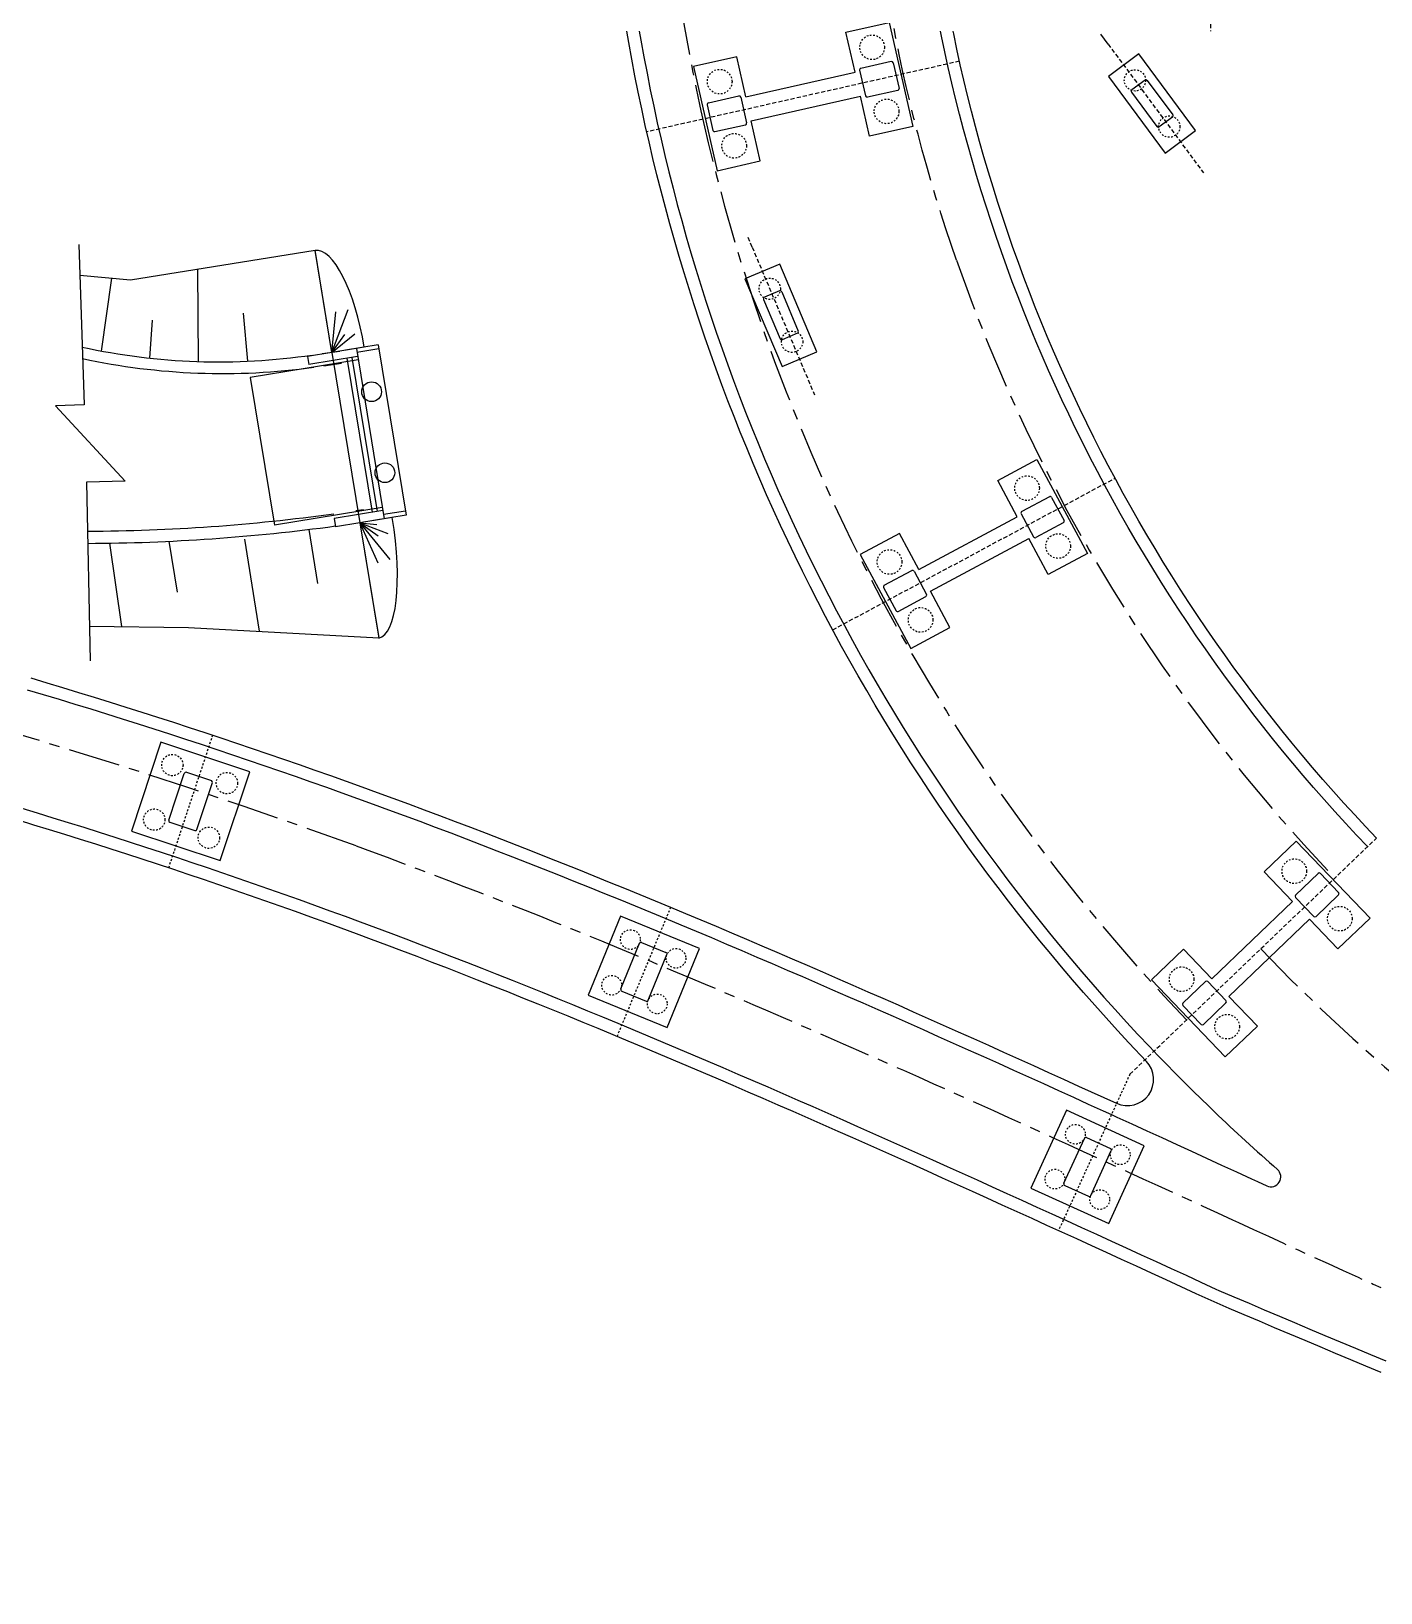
# Model space of a CAD drawing. Header units: millimetres. Extents: x 0 to 987207, y 0 to 5060561.
# Drawn here: x 495370.2 to 495452.4, y 2529106.3 to 2529201.4 of the extents above; entities that cross this region are included whole.
import ezdxf

# ---------------------------------------------------------------- set-up
doc = ezdxf.new("R2010")
doc.units = ezdxf.units.MM
doc.header["$LTSCALE"] = 0.1
doc.linetypes.add('CENTER', pattern=[50.8, 31.75, -6.35, 6.35, -6.35])
doc.linetypes.add('DASHED', pattern=[19.05, 12.7, -6.35])
doc.layers.get('0').update_dxf_attribs({"linetype": 'CONTINUOUS'})
for name, color, linetype in [('1', 1, 'CONTINUOUS'), ('SPX', 7, 'CONTINUOUS'), ('TLJ', 180, 'CONTINUOUS'), ('YLJ', 210, 'CONTINUOUS'), ('zhix', 1, 'CENTER'), ('收费站边线', 180, 'CONTINUOUS'), ('桥梁', 94, 'CONTINUOUS'), ('第3层（构造物外轮廓0.25~0.35）', 4, 'CONTINUOUS')]:
    doc.layers.add(name, color=color, linetype=linetype)

msp = doc.modelspace()

# ---------------------------------------------------------------- linework, layer by layer
at = {"color": 1, "ltscale": 0.3}
msp.add_lwpolyline([(495373.1371, 2529188.3722), (495373.4611, 2529178.6186), (495371.7206, 2529178.5608), (495375.9548, 2529173.9609), (495373.6173, 2529173.9156), (495373.8281, 2529163.0311)], dxfattribs=at)
at = {"color": 1}
for points in [[(495373.1992, 2529186.5006), (495376.2854, 2529186.2253), (495387.5179, 2529188.0175)], [(495373.7872, 2529165.1438), (495379.8068, 2529165.0704), (495391.3929, 2529164.4354)]]:
    msp.add_lwpolyline(points, dxfattribs=at)
at = {"color": 2, "ltscale": 0.3}
for centre in [(495390.9583, 2529179.4148), (495391.7691, 2529174.481)]:
    msp.add_circle(centre, 0.6, dxfattribs=at)
at = {"layer": '1', "color": 4, "linetype": 'Continuous'}
for p, q in [((495419.8282, 2529201.2957), (495422.462, 2529201.89)), ((495420.3785, 2529198.857), (495419.8282, 2529201.2957)), ((495420.3785, 2529198.857), (495419.8282, 2529201.2957)), ((495422.462, 2529201.89), (495423.8927, 2529195.5494)), ((495413.1852, 2529199.7968), (495410.5514, 2529199.2025)), ((495410.5514, 2529199.2025), (495411.9821, 2529192.8619)), ((495413.7355, 2529197.3581), (495413.1852, 2529199.7968)), ((495422.5891, 2529199.5095), (495420.7357, 2529199.0914)), ((495422.7086, 2529199.434), (495423.0608, 2529197.8732)), ((495413.7355, 2529197.3581), (495420.3785, 2529198.857)), ((495420.6601, 2529198.9718), (495421.0123, 2529197.411)), ((495438.0295, 2529198.3769), (495437.2259, 2529197.7817)), ((495438.1694, 2529198.356), (495439.7169, 2529196.2667)), ((495411.4589, 2529196.9982), (495413.3123, 2529197.4164)), ((495413.4318, 2529197.3408), (495413.784, 2529195.7801)), ((495414.0656, 2529195.8949), (495420.7086, 2529197.3938)), ((495421.2589, 2529194.9551), (495420.7086, 2529197.3938)), ((495421.2589, 2529194.9551), (495420.7086, 2529197.3938)), ((495422.9853, 2529197.7537), (495421.1318, 2529197.3355)), ((495437.2051, 2529197.6418), (495438.7526, 2529195.5525)), ((495411.3833, 2529196.8786), (495411.7355, 2529195.3179)), ((495411.8551, 2529195.2423), (495413.7085, 2529195.6605)), ((495414.6159, 2529193.4562), (495414.0656, 2529195.8949)), ((495423.8927, 2529195.5494), (495421.2589, 2529194.9551)), ((495439.6961, 2529196.1269), (495438.8925, 2529195.5317)), ((495411.9821, 2529192.8619), (495414.6159, 2529193.4562)), ((495414.811, 2529185.0295), (495415.8221, 2529182.6341)), ((495415.7855, 2529185.5494), (495414.8642, 2529185.1605)), ((495415.9165, 2529185.4961), (495416.9276, 2529183.1008)), ((495416.8744, 2529182.9698), (495415.9531, 2529182.5809)), ((495429.0676, 2529174.0087), (495431.4462, 2529175.2863)), ((495431.4462, 2529175.2863), (495434.5218, 2529169.56)), ((495430.2505, 2529171.8063), (495429.0676, 2529174.0087)), ((495430.2505, 2529171.8063), (495429.0676, 2529174.0087)), ((495432.2058, 2529173.0267), (495430.5319, 2529172.1277)), ((495432.3412, 2529172.986), (495433.0983, 2529171.5764)), ((495424.2599, 2529168.5887), (495430.2505, 2529171.8063)), ((495430.4912, 2529171.9923), (495431.2482, 2529170.5827)), ((495423.077, 2529170.7912), (495420.6984, 2529169.5136)), ((495424.2599, 2529168.5887), (495423.077, 2529170.7912)), ((495433.0575, 2529171.441), (495431.3836, 2529170.542)), ((495424.9697, 2529167.2673), (495430.9603, 2529170.4848)), ((495432.1432, 2529168.2824), (495430.9603, 2529170.4848)), ((495432.1432, 2529168.2824), (495430.9603, 2529170.4848)), ((495420.6984, 2529169.5136), (495423.774, 2529163.7873)), ((495434.5218, 2529169.56), (495432.1432, 2529168.2824)), ((495422.1627, 2529167.6326), (495423.8366, 2529168.5316)), ((495423.972, 2529168.4908), (495424.729, 2529167.0813)), ((495422.1219, 2529167.4972), (495422.879, 2529166.0876)), ((495423.0144, 2529166.0468), (495424.6883, 2529166.9459)), ((495426.1526, 2529165.0649), (495424.9697, 2529167.2673)), ((495423.774, 2529163.7873), (495426.1526, 2529165.0649)), ((495378.6165, 2529153.344), (495379.5612, 2529156.1914)), ((495379.6876, 2529156.2548), (495381.2062, 2529155.751)), ((495380.3249, 2529152.7772), (495381.2696, 2529155.6246)), ((495378.6799, 2529153.2176), (495380.1985, 2529152.7138)), ((495445.2745, 2529150.2043), (495447.2234, 2529152.0729)), ((495447.2234, 2529152.0729), (495451.7219, 2529147.381)), ((495447.0047, 2529148.3997), (495445.2745, 2529150.2043)), ((495447.0047, 2529148.3997), (495445.2745, 2529150.2043)), ((495448.5611, 2529150.0998), (495447.1896, 2529148.7848)), ((495448.7024, 2529150.0968), (495449.8098, 2529148.9419)), ((495449.8068, 2529148.8005), (495448.4353, 2529147.4855)), ((495442.0963, 2529143.6936), (495447.0047, 2529148.3997)), ((495447.1866, 2529148.6434), (495448.2939, 2529147.4885)), ((495443.1344, 2529142.6108), (495448.0428, 2529147.317)), ((495449.773, 2529145.5124), (495448.0428, 2529147.317)), ((495449.773, 2529145.5124), (495448.0428, 2529147.317)), ((495451.7219, 2529147.381), (495449.773, 2529145.5124)), ((495407.3949, 2529145.9015), (495408.8751, 2529145.294)), ((495406.1254, 2529143.0716), (495407.2644, 2529145.8469)), ((495407.7906, 2529142.3881), (495408.9296, 2529145.1635)), ((495440.3661, 2529145.4981), (495438.4172, 2529143.6295)), ((495442.0963, 2529143.6936), (495440.3661, 2529145.4981)), ((495438.4172, 2529143.6295), (495442.9157, 2529138.9377)), ((495440.3323, 2529142.2101), (495441.7038, 2529143.525)), ((495441.8451, 2529143.522), (495442.9525, 2529142.3671)), ((495406.1799, 2529142.9411), (495407.6601, 2529142.3336)), ((495440.3293, 2529142.0687), (495441.4366, 2529140.9138)), ((495441.578, 2529140.9108), (495442.9495, 2529142.2257)), ((495444.8646, 2529140.8063), (495443.1344, 2529142.6108)), ((495442.9157, 2529138.9377), (495444.8646, 2529140.8063)), ((495433.0905, 2529131.2491), (495434.336, 2529133.9783)), ((495434.4685, 2529134.0277), (495435.9241, 2529133.3635)), ((495434.728, 2529130.5017), (495435.9735, 2529133.231)), ((495433.1399, 2529131.1166), (495434.5955, 2529130.4523))]:
    msp.add_line(p, q, dxfattribs=at)
for points in [[(495441.1112, 2529195.3084), (495437.659, 2529199.9691), (495435.8108, 2529198.6002), (495439.263, 2529193.9394), (495441.1112, 2529195.3084)], [(495418.0566, 2529181.8406), (495415.801, 2529187.1841), (495413.6821, 2529186.2896), (495415.9376, 2529180.9462), (495418.0566, 2529181.8406)], [(495378.1355, 2529158.0867), (495376.3406, 2529152.6767), (495381.7506, 2529150.8818), (495383.5455, 2529156.2918), (495378.1355, 2529158.0867)], [(495406.1094, 2529147.51), (495404.135, 2529142.6994), (495408.9456, 2529140.725), (495410.92, 2529145.5356), (495406.1094, 2529147.51)], [(495433.2461, 2529135.6848), (495431.0872, 2529130.9542), (495435.8178, 2529128.7952), (495437.9768, 2529133.5259), (495433.2461, 2529135.6848)]]:
    msp.add_lwpolyline(points, dxfattribs=at)
at = {"layer": '1', "color": 1, "linetype": 'DASHED', "ltscale": 0.01}
for centre, radius in [((495421.4203, 2529200.3735), 0.75), ((495412.1435, 2529198.2803), 0.75), ((495437.4194, 2529198.3605), 0.65), ((495422.3007, 2529196.4716), 0.75), ((495439.5026, 2529195.548), 0.65), ((495413.0239, 2529194.3784), 0.75), ((495415.1888, 2529185.6774), 0.65), ((495416.5499, 2529182.4529), 0.65), ((495430.8484, 2529173.5463), 0.75), ((495432.741, 2529170.0224), 0.75), ((495422.4791, 2529169.0512), 0.75), ((495424.3718, 2529165.5273), 0.75), ((495378.8331, 2529156.6963), 0.65), ((495382.1551, 2529155.5942), 0.65), ((495377.731, 2529153.3744), 0.65), ((495381.0529, 2529152.2722), 0.65), ((495447.114, 2529150.2363), 0.75), ((495449.8824, 2529147.349), 0.75), ((495406.7094, 2529146.0747), 0.6), ((495409.4847, 2529144.9357), 0.6), ((495440.2567, 2529143.6615), 0.75), ((495405.5703, 2529143.2994), 0.6), ((495408.3456, 2529142.1603), 0.6), ((495443.0251, 2529140.7743), 0.75), ((495433.7902, 2529134.2274), 0.6), ((495436.5194, 2529132.9819), 0.6), ((495432.5446, 2529131.4982), 0.6), ((495435.2738, 2529130.2526), 0.6)]:
    msp.add_circle(centre, radius, dxfattribs=at)
at = {"layer": '1', "color": 4, "linetype": 'Continuous'}
for centre, start, end in [((495420.7577, 2529198.9938), 102.715015, 192.715015), ((495422.6111, 2529199.412), 12.715015, 102.715015), ((495438.089, 2529198.2965), 36.526808, 126.526808), ((495413.3343, 2529197.3188), 12.715015, 102.715015), ((495421.1098, 2529197.433), 192.715015, 282.715015), ((495422.9632, 2529197.8512), 282.715015, 12.715015), ((495437.2855, 2529197.7013), 126.526808, 216.526808), ((495411.4809, 2529196.9006), 102.715015, 192.715015), ((495439.6366, 2529196.2072), 306.526808, 36.526808), ((495411.8331, 2529195.3399), 192.715015, 282.715015), ((495413.6865, 2529195.7581), 282.715015, 12.715015), ((495438.833, 2529195.612), 216.526808, 306.526808), ((495414.9031, 2529185.0684), 112.884956, 202.884956), ((495415.8244, 2529185.4572), 22.884956, 112.884956), ((495416.8355, 2529183.0619), 292.884956, 22.884956), ((495415.9142, 2529182.673), 202.884956, 292.884956), ((495432.2531, 2529172.9386), 28.240323, 118.240323), ((495430.5792, 2529172.0396), 118.240323, 208.240323), ((495433.0102, 2529171.5291), 298.240323, 28.240323), ((495431.3363, 2529170.6301), 208.240323, 298.240323), ((495423.8839, 2529168.4435), 28.240323, 118.240323), ((495422.21, 2529167.5445), 118.240323, 208.240323), ((495424.6409, 2529167.034), 298.240323, 28.240323), ((495422.9671, 2529166.1349), 208.240323, 298.240323), ((495379.6561, 2529156.1599), 71.645617, 161.645617), ((495381.1747, 2529155.656), 341.645617, 71.645617), ((495378.7114, 2529153.3125), 161.645617, 251.645617), ((495380.23, 2529152.8087), 251.645617, 341.645617), ((495448.6303, 2529150.0276), 43.794963, 133.794963), ((495447.2588, 2529148.7126), 133.794963, 223.794963), ((495449.7376, 2529148.8727), 313.794963, 43.794963), ((495448.3661, 2529147.5577), 223.794963, 313.794963), ((495407.3569, 2529145.809), 67.685542, 157.685542), ((495408.8371, 2529145.2015), 337.685542, 67.685542), ((495406.2179, 2529143.0336), 157.685542, 247.685542), ((495441.773, 2529143.4528), 43.794963, 133.794963), ((495407.6981, 2529142.4261), 247.685542, 337.685542), ((495440.4015, 2529142.1379), 133.794963, 223.794963), ((495442.8803, 2529142.2979), 313.794963, 43.794963), ((495441.5088, 2529140.983), 223.794963, 313.794963), ((495434.427, 2529133.9368), 65.469371, 155.469371), ((495435.8826, 2529133.2725), 335.469371, 65.469371), ((495433.1814, 2529131.2075), 155.469371, 245.469371), ((495434.637, 2529130.5433), 245.469371, 335.469371)]:
    msp.add_arc(centre, 0.1, start, end, dxfattribs=at)
at = {"layer": 'SPX', "color": 1}
for p, q in [((495380.4338, 2529181.2505), (495380.378, 2529186.8783)), ((495374.5296, 2529181.8882), (495375.1554, 2529186.3261)), ((495383.4189, 2529181.2705), (495383.1699, 2529184.1963)), ((495377.4649, 2529181.4575), (495377.6149, 2529183.7584))]:
    msp.add_line(p, q, dxfattribs=at)
at = {"layer": 'SPX', "color": 1, "ltscale": 0.3, "elevation": 0}
for points in [[(495387.1394, 2529171.0325), (495387.6686, 2529167.748)], [(495375.0159, 2529170.1997), (495375.734, 2529165.12)], [(495378.6244, 2529170.313), (495379.1255, 2529167.2249)], [(495383.2315, 2529170.4416), (495384.1072, 2529164.8347)]]:
    msp.add_lwpolyline(points, dxfattribs=at)
at = {"layer": 'TLJ', "color": 1}
for p, q in [((495388.5407, 2529181.7928), (495389.5303, 2529184.4161)), ((495388.5407, 2529181.7928), (495388.7868, 2529184.272)), ((495388.5407, 2529181.7928), (495389.9463, 2529182.9446)), ((495388.5407, 2529181.7928), (495389.3267, 2529182.8878)), ((495390.2433, 2529171.4318), (495391.3406, 2529169.0051)), ((495390.2433, 2529171.4318), (495392.0662, 2529169.2071)), ((495390.2433, 2529171.4318), (495391.3492, 2529170.638)), ((495390.2433, 2529171.4318), (495391.9495, 2529170.7881)), ((495390.2433, 2529171.4318), (495391.2706, 2529171.3298))]:
    msp.add_line(p, q, dxfattribs=at)
at = {"layer": 'TLJ'}
for p, q in [((495389.0199, 2529181.87), (495387.9596, 2529181.7107)), ((495390.5781, 2529171.4862), (495390.1253, 2529171.4182))]:
    msp.add_line(p, q, dxfattribs=at)
at = {"layer": 'TLJ', "flags": 128}
msp.add_lwpolyline([(495370.2178, 2529161.994), (495371.1855, 2529161.7054), (495372.1523, 2529161.4142), (495373.1182, 2529161.1202), (495374.0834, 2529160.8236), (495375.0478, 2529160.5243), (495376.0113, 2529160.2223), (495376.9739, 2529159.9177), (495377.9357, 2529159.6104), (495378.8967, 2529159.3004), (495379.8568, 2529158.9877), (495380.816, 2529158.6724), (495381.7744, 2529158.3544), (495382.7318, 2529158.0337), (495383.6884, 2529157.7104), (495384.644, 2529157.3844), (495385.5988, 2529157.0558), (495386.5526, 2529156.7245), (495387.5055, 2529156.3906), (495388.4575, 2529156.0541), (495389.4085, 2529155.7148), (495390.3586, 2529155.373), (495391.3078, 2529155.0285), (495392.2559, 2529154.6814), (495393.2029, 2529154.3318), (495394.1487, 2529153.9797), (495395.0935, 2529153.6252), (495396.0373, 2529153.2683), (495396.9799, 2529152.9091), (495397.9216, 2529152.5476), (495398.8621, 2529152.1839), (495399.8017, 2529151.8179), (495400.7402, 2529151.4499), (495401.6777, 2529151.0797), (495402.6143, 2529150.7075), (495403.5498, 2529150.3333), (495404.4844, 2529149.9571), (495405.4181, 2529149.579), (495406.3508, 2529149.1991), (495407.2826, 2529148.8173), (495408.2135, 2529148.4338), (495409.1434, 2529148.0486), (495410.0726, 2529147.6617), (495411.0008, 2529147.2731), (495411.9282, 2529146.883), (495412.8548, 2529146.4913), (495413.7806, 2529146.0982), (495414.7056, 2529145.7036), (495415.6298, 2529145.3076), (495416.5532, 2529144.9103), (495417.4759, 2529144.5116), (495418.3979, 2529144.1117), (495419.3191, 2529143.7106), (495420.2397, 2529143.3082), (495421.1596, 2529142.9048), (495422.0788, 2529142.5003), (495422.9974, 2529142.0947), (495423.9153, 2529141.6882), (495424.8327, 2529141.2807), (495425.7495, 2529140.8723), (495426.6657, 2529140.463), (495427.5813, 2529140.0529), (495428.4965, 2529139.642), (495429.4111, 2529139.2304), (495430.3252, 2529138.8182), (495431.2389, 2529138.4053), (495432.1521, 2529137.9917), (495433.0649, 2529137.5777), (495433.9772, 2529137.1631), (495436.289, 2529136.111, 0.8228528), (495438.1156, 2529138.6652), (495437.0518, 2529139.793), (495436.3514, 2529140.5484), (495435.6576, 2529141.3098), (495434.9704, 2529142.0772), (495434.2897, 2529142.8504), (495433.6158, 2529143.6294), (495432.9486, 2529144.4143), (495432.2881, 2529145.2048), (495431.6345, 2529146.001), (495430.9878, 2529146.8027), (495430.348, 2529147.61), (495429.7151, 2529148.4228), (495429.0893, 2529149.241), (495428.4705, 2529150.0646), (495427.8588, 2529150.8934), (495427.2543, 2529151.7275), (495426.657, 2529152.5667), (495426.0669, 2529153.411), (495425.4841, 2529154.2604), (495424.9086, 2529155.1148), (495424.3405, 2529155.9741), (495423.7798, 2529156.8382), (495423.2266, 2529157.7072), (495422.6809, 2529158.5808), (495422.1427, 2529159.4592), (495421.6121, 2529160.3421), (495421.089, 2529161.2295), (495420.5737, 2529162.1215), (495420.066, 2529163.0178), (495419.5661, 2529163.9184), (495419.0739, 2529164.8234), (495418.5895, 2529165.7325), (495418.113, 2529166.6457), (495417.6444, 2529167.5631), (495417.1836, 2529168.4844), (495416.7308, 2529169.4096), (495416.286, 2529170.3387), (495415.8492, 2529171.2716), (495415.4204, 2529172.2083), (495414.9997, 2529173.1485), (495414.5871, 2529174.0924), (495414.1826, 2529175.0398), (495413.7863, 2529175.9906), (495413.3982, 2529176.9448), (495413.0183, 2529177.9023), (495412.6466, 2529178.863), (495412.2833, 2529179.8269), (495411.9282, 2529180.7939), (495411.5815, 2529181.7639), (495411.2431, 2529182.7368), (495410.9132, 2529183.7126), (495410.5916, 2529184.6913), (495410.2784, 2529185.6726), (495409.9737, 2529186.6566), (495409.6775, 2529187.6432), (495409.3898, 2529188.6323), (495409.1106, 2529189.6239), (495408.8399, 2529190.6178), (495408.5778, 2529191.614), (495408.3243, 2529192.6124), (495408.0794, 2529193.613), (495407.843, 2529194.6156), (495407.6154, 2529195.6202), (495407.3963, 2529196.6268), (495407.186, 2529197.6354), (495406.9843, 2529198.6459), (495406.7915, 2529199.6582), (495406.6075, 2529200.6723), (495406.4908, 2529201.3491)], format="xyb", dxfattribs=at)
for points in [[(495452.1114, 2529152.2487), (495451.4465, 2529152.9498), (495450.7884, 2529153.6573), (495450.1371, 2529154.3711), (495449.4927, 2529155.0911), (495448.8553, 2529155.8173), (495448.2249, 2529156.5496), (495447.6016, 2529157.288), (495446.9854, 2529158.0323), (495446.3765, 2529158.7825), (495445.7748, 2529159.5386), (495445.1804, 2529160.3004), (495444.5934, 2529161.0679), (495444.0138, 2529161.8411), (495443.4417, 2529162.6197), (495442.8772, 2529163.4039), (495442.3202, 2529164.1935), (495441.7708, 2529164.9884), (495441.2292, 2529165.7886), (495440.6952, 2529166.5939), (495440.1691, 2529167.4044), (495439.6508, 2529168.2199), (495439.1404, 2529169.0403), (495438.6379, 2529169.8656), (495438.1434, 2529170.6958), (495437.6569, 2529171.5306), (495437.1785, 2529172.3702), (495436.7082, 2529173.2142), (495436.2461, 2529174.0628), (495435.7921, 2529174.9158), (495435.3464, 2529175.7731), (495434.909, 2529176.6347), (495434.4799, 2529177.5005), (495434.0592, 2529178.3703), (495433.6469, 2529179.2442), (495433.243, 2529180.122), (495432.8476, 2529181.0037), (495432.4607, 2529181.8891), (495432.0824, 2529182.7782), (495431.7126, 2529183.6709), (495431.3515, 2529184.5672), (495430.999, 2529185.4669), (495430.6553, 2529186.3699), (495430.3202, 2529187.2762), (495429.9939, 2529188.1857), (495429.6764, 2529189.0983), (495429.3677, 2529190.0137), (495429.0681, 2529190.9319), (495428.7775, 2529191.8528), (495428.496, 2529192.7764), (495428.2238, 2529193.7025), (495427.9608, 2529194.631), (495427.7071, 2529195.562), (495427.4629, 2529196.4953), (495427.2282, 2529197.4308), (495427.003, 2529198.3685), (495426.7875, 2529199.3082), (495426.5817, 2529200.2499), (495426.3856, 2529201.1935), (495426.3554, 2529201.3468)], [(495369.4466, 2529153.3522), (495370.3902, 2529153.0658), (495371.333, 2529152.7768), (495372.275, 2529152.4852), (495373.2162, 2529152.191), (495374.1565, 2529151.8941), (495375.0961, 2529151.5946), (495376.0348, 2529151.2925), (495376.9726, 2529150.9879), (495377.9096, 2529150.6806), (495378.8458, 2529150.3707), (495379.7811, 2529150.0582), (495380.7155, 2529149.7431), (495381.649, 2529149.4254), (495382.5817, 2529149.1052), (495383.5134, 2529148.7823), (495384.4443, 2529148.4569), (495385.3743, 2529148.1288), (495386.3033, 2529147.7982), (495387.2314, 2529147.465), (495388.1586, 2529147.1292), (495389.0849, 2529146.7909), (495390.0105, 2529146.4499), (495390.9355, 2529146.1063), (495391.8597, 2529145.7602), (495392.7832, 2529145.4117), (495393.7061, 2529145.0607), (495394.6284, 2529144.7073), (495395.5499, 2529144.3515), (495396.4709, 2529143.9935), (495397.3912, 2529143.6332), (495398.3109, 2529143.2707), (495399.23, 2529142.906), (495400.1485, 2529142.5392), (495401.0665, 2529142.1703), (495401.9838, 2529141.7994), (495402.9006, 2529141.4265), (495403.8169, 2529141.0517), (495404.7327, 2529140.6749), (495405.648, 2529140.2963), (495406.5627, 2529139.9159), (495407.477, 2529139.5337), (495408.3908, 2529139.1498), (495409.3042, 2529138.7642), (495410.2171, 2529138.377), (495411.1296, 2529137.9881), (495412.0417, 2529137.5978), (495412.9534, 2529137.2059), (495413.8648, 2529136.8125), (495414.7758, 2529136.4178), (495415.6864, 2529136.0216), (495416.5968, 2529135.6242), (495417.5068, 2529135.2254), (495418.4166, 2529134.8254), (495419.326, 2529134.4242), (495420.2353, 2529134.0218), (495421.1442, 2529133.6183), (495422.053, 2529133.2138), (495422.9616, 2529132.8082), (495423.87, 2529132.4016), (495424.7782, 2529131.9941), (495425.6863, 2529131.5857), (495426.5943, 2529131.1764), (495427.5021, 2529130.7664), (495428.4099, 2529130.3555), (495429.3176, 2529129.9439), (495430.2253, 2529129.5317), (495431.1329, 2529129.1188), (495432.0405, 2529128.7053), (495432.9481, 2529128.2912), (495433.8558, 2529127.8766), (495434.7635, 2529127.4616), (495435.6712, 2529127.0462), (495436.5791, 2529126.6303), (495437.487, 2529126.2141), (495438.3951, 2529125.7976), (495439.3033, 2529125.3809), (495440.2117, 2529124.964), (495441.1203, 2529124.5469), (495442.0291, 2529124.1296), (495442.2091, 2529124.047)], [(495442.2091, 2529124.047), (495443.1302, 2529123.6548), (495444.0519, 2529123.2625), (495444.9743, 2529122.8703), (495445.8973, 2529122.4783), (495446.8212, 2529122.0866), (495447.7458, 2529121.6952), (495448.6713, 2529121.3044), (495449.5977, 2529120.9142), (495450.525, 2529120.5248), (495451.4533, 2529120.1362), (495452.3825, 2529119.7486)]]:
    msp.add_lwpolyline(points, dxfattribs=at)
at = {"layer": 'TLJ', "color": 1}
for centre, major_axis, ratio, start_param, end_param in [((495388.5407, 2529181.7928), (-1.021, 6.2134), 0.3176252, 4.712389, 6.2831853), ((495390.2433, 2529171.4318), (-1.1515, 7.0077), 0.2816248, 3.1415927, 4.712389)]:
    msp.add_ellipse(centre, major_axis=major_axis, ratio=ratio, start_param=start_param, end_param=end_param, dxfattribs=at)
at = {"layer": 'YLJ'}
for p, q in [((495389.1314, 2529181.1283), (495388.0439, 2529180.965)), ((495390.4683, 2529172.2282), (495390.0077, 2529172.159))]:
    msp.add_line(p, q, dxfattribs=at)
at = {"layer": 'YLJ', "color": 210, "flags": 128}
for points in [[(495407.2519, 2529201.349), (495407.346, 2529200.803), (495407.5288, 2529199.7953), (495407.7205, 2529198.7894), (495407.9208, 2529197.7853), (495408.1299, 2529196.7831), (495408.3475, 2529195.7828), (495408.5738, 2529194.7845), (495408.8086, 2529193.7882), (495409.052, 2529192.7939), (495409.3039, 2529191.8017), (495409.5644, 2529190.8117), (495409.8334, 2529189.824), (495410.1108, 2529188.8387), (495410.3967, 2529187.8558), (495410.6911, 2529186.8754), (495410.9939, 2529185.8975), (495411.3051, 2529184.9223), (495411.6247, 2529183.9498), (495411.9526, 2529182.9801), (495412.2888, 2529182.0133), (495412.6334, 2529181.0494), (495412.9862, 2529180.0884), (495413.3473, 2529179.1306), (495413.7166, 2529178.1759), (495414.0941, 2529177.2244), (495414.4798, 2529176.2762), (495414.8736, 2529175.3313), (495415.2756, 2529174.3898), (495415.6856, 2529173.4519), (495416.1036, 2529172.5175), (495416.5297, 2529171.5868), (495416.9638, 2529170.6597), (495417.4059, 2529169.7364), (495417.8558, 2529168.817), (495418.3137, 2529167.9014), (495418.7794, 2529166.9898), (495419.253, 2529166.0823), (495419.7343, 2529165.1789), (495420.2234, 2529164.2796), (495420.7202, 2529163.3846), (495421.2247, 2529162.4939), (495421.7368, 2529161.6076), (495422.2565, 2529160.7257), (495422.7839, 2529159.8483), (495423.3187, 2529158.9754), (495423.861, 2529158.1073), (495424.4108, 2529157.2438), (495424.9679, 2529156.385), (495425.5325, 2529155.5311), (495426.1043, 2529154.6821), (495426.6835, 2529153.838), (495427.2699, 2529152.999), (495427.8635, 2529152.165), (495428.4642, 2529151.3361), (495429.072, 2529150.5125), (495429.6869, 2529149.6941), (495430.3089, 2529148.881), (495430.9377, 2529148.0734), (495431.5736, 2529147.2711), (495432.2163, 2529146.4744), (495432.8658, 2529145.6832), (495433.5221, 2529144.8976), (495434.1851, 2529144.1177), (495434.8548, 2529143.3435), (495435.5312, 2529142.5751), (495436.2141, 2529141.8126), (495436.9036, 2529141.056), (495437.5996, 2529140.3053), (495438.302, 2529139.5607), (495438.5691, 2529139.2807)], [(495451.5697, 2529151.73), (495450.8998, 2529152.4363), (495450.2368, 2529153.1491), (495449.5806, 2529153.8682), (495448.9314, 2529154.5936), (495448.2892, 2529155.3253), (495447.6541, 2529156.0631), (495447.0262, 2529156.8069), (495446.4054, 2529157.5568), (495445.7919, 2529158.3127), (495445.1857, 2529159.0744), (495444.5869, 2529159.8419), (495443.9955, 2529160.6152), (495443.4116, 2529161.3941), (495442.8352, 2529162.1786), (495442.2664, 2529162.9686), (495441.7052, 2529163.7641), (495441.1518, 2529164.565), (495440.6061, 2529165.3711), (495440.0682, 2529166.1825), (495439.5381, 2529166.999), (495439.0159, 2529167.8206), (495438.5017, 2529168.6472), (495437.9954, 2529169.4787), (495437.4972, 2529170.3151), (495437.0071, 2529171.1562), (495436.5251, 2529172.002), (495436.0513, 2529172.8524), (495435.5857, 2529173.7073), (495435.1283, 2529174.5667), (495434.6793, 2529175.4304), (495434.2386, 2529176.2984), (495433.8063, 2529177.1707), (495433.3825, 2529178.047), (495432.967, 2529178.9274), (495432.5601, 2529179.8118), (495432.1618, 2529180.7001), (495431.772, 2529181.5921), (495431.3908, 2529182.4879), (495431.0183, 2529183.3873), (495430.6545, 2529184.2902), (495430.2994, 2529185.1966), (495429.953, 2529186.1064), (495429.6155, 2529187.0195), (495429.2867, 2529187.9358), (495428.9668, 2529188.8552), (495428.6559, 2529189.7776), (495428.354, 2529190.7027), (495428.0612, 2529191.6306), (495427.7775, 2529192.5613), (495427.5032, 2529193.4945), (495427.2381, 2529194.4303), (495426.9825, 2529195.3685), (495426.7364, 2529196.3091), (495426.4998, 2529197.252), (495426.2729, 2529198.1971), (495426.0556, 2529199.1443), (495425.8481, 2529200.0936), (495425.6505, 2529201.0448), (495425.591, 2529201.3469)], [(495370.0045, 2529161.275), (495370.9701, 2529160.987), (495371.9349, 2529160.6964), (495372.8989, 2529160.403), (495373.8621, 2529160.107), (495374.8245, 2529159.8083), (495375.786, 2529159.507), (495376.7467, 2529159.2029), (495377.7065, 2529158.8963), (495378.6655, 2529158.5869), (495379.6236, 2529158.2749), (495380.5808, 2529157.9602), (495381.5372, 2529157.6429), (495382.4927, 2529157.3229), (495383.4472, 2529157.0002), (495384.4009, 2529156.6749), (495385.3537, 2529156.347), (495386.3056, 2529156.0164), (495387.2565, 2529155.6832), (495388.2065, 2529155.3473), (495389.1556, 2529155.0088), (495390.1037, 2529154.6676), (495391.0509, 2529154.3239), (495391.9971, 2529153.9775), (495392.9422, 2529153.6286), (495393.8862, 2529153.2772), (495394.8292, 2529152.9234), (495395.7711, 2529152.5672), (495396.712, 2529152.2086), (495397.6519, 2529151.8478), (495398.5908, 2529151.4847), (495399.5286, 2529151.1194), (495400.4656, 2529150.7519), (495401.4015, 2529150.3824), (495402.3365, 2529150.0108), (495403.2705, 2529149.6372), (495404.2036, 2529149.2616), (495405.1358, 2529148.8841), (495406.0671, 2529148.5048), (495406.9975, 2529148.1236), (495407.9271, 2529147.7406), (495408.8558, 2529147.3559), (495409.7836, 2529146.9696), (495410.7106, 2529146.5815), (495411.6368, 2529146.1919), (495412.5622, 2529145.8008), (495413.4869, 2529145.4081), (495414.4107, 2529145.014), (495415.3339, 2529144.6185), (495416.2563, 2529144.2216), (495417.1779, 2529143.8233), (495418.0989, 2529143.4238), (495419.0192, 2529143.0231), (495419.9389, 2529142.6212), (495420.8579, 2529142.2182), (495421.7763, 2529141.814), (495422.694, 2529141.4088), (495423.6112, 2529141.0026), (495424.5278, 2529140.5954), (495425.4439, 2529140.1873), (495426.3594, 2529139.7783), (495427.2745, 2529139.3685), (495428.189, 2529138.958), (495429.103, 2529138.5466), (495430.0166, 2529138.1346), (495430.9297, 2529137.7219), (495431.8425, 2529137.3086), (495432.7548, 2529136.8948), (495433.6667, 2529136.4804), (495434.5783, 2529136.0655), (495435.4896, 2529135.6502), (495435.986, 2529135.4237)], [(495369.6634, 2529154.0702), (495370.609, 2529153.7832), (495371.5538, 2529153.4936), (495372.4978, 2529153.2013), (495373.4409, 2529152.9065), (495374.3833, 2529152.609), (495375.3248, 2529152.3089), (495376.2655, 2529152.0062), (495377.2053, 2529151.7008), (495378.1443, 2529151.3929), (495379.0825, 2529151.0824), (495380.0197, 2529150.7692), (495380.9561, 2529150.4535), (495381.8916, 2529150.1351), (495382.8263, 2529149.8142), (495383.76, 2529149.4906), (495384.6928, 2529149.1645), (495385.6247, 2529148.8358), (495386.5557, 2529148.5044), (495387.4858, 2529148.1705), (495388.4149, 2529147.8341), (495389.3432, 2529147.495), (495390.2707, 2529147.1533), (495391.1975, 2529146.809), (495392.1236, 2529146.4623), (495393.049, 2529146.113), (495393.9736, 2529145.7614), (495394.8976, 2529145.4073), (495395.8209, 2529145.0509), (495396.7435, 2529144.6922), (495397.6654, 2529144.3313), (495398.5867, 2529143.9681), (495399.5074, 2529143.6028), (495400.4274, 2529143.2354), (495401.3469, 2529142.866), (495402.2657, 2529142.4944), (495403.1839, 2529142.121), (495404.1016, 2529141.7455), (495405.0187, 2529141.3682), (495405.9353, 2529140.9891), (495406.8513, 2529140.6081), (495407.7669, 2529140.2254), (495408.6819, 2529139.841), (495409.5965, 2529139.4549), (495410.5105, 2529139.0672), (495411.4242, 2529138.6779), (495412.3374, 2529138.287), (495413.2501, 2529137.8947), (495414.1625, 2529137.5009), (495415.0745, 2529137.1057), (495415.9861, 2529136.7092), (495416.8973, 2529136.3113), (495417.8083, 2529135.9122), (495418.7189, 2529135.5118), (495419.6291, 2529135.1102), (495420.5392, 2529134.7075), (495421.4489, 2529134.3037), (495422.3584, 2529133.8988), (495423.2676, 2529133.4929), (495424.1767, 2529133.086), (495425.0855, 2529132.6783), (495425.9942, 2529132.2696), (495426.9027, 2529131.8601), (495427.8111, 2529131.4497), (495428.7194, 2529131.0387), (495429.6275, 2529130.6269), (495430.5356, 2529130.2144), (495431.4436, 2529129.8014), (495432.3516, 2529129.3877), (495433.2596, 2529128.9735), (495434.1675, 2529128.5588), (495435.0755, 2529128.1436), (495435.9835, 2529127.7281), (495436.8915, 2529127.3121), (495437.7996, 2529126.8959), (495438.7078, 2529126.4793), (495439.6162, 2529126.0626), (495440.5246, 2529125.6456), (495441.4332, 2529125.2285), (495442.342, 2529124.8112), (495442.522, 2529124.7286)], [(495435.9851, 2529135.4241), (495436.3153, 2529135.2734), (495437.226, 2529134.8574), (495438.1364, 2529134.441), (495439.0466, 2529134.0244), (495439.9565, 2529133.6076), (495440.8661, 2529133.1906), (495441.7756, 2529132.7734), (495442.6849, 2529132.3562), (495443.594, 2529131.9389), (495444.503, 2529131.5216), (495444.8691, 2529131.3535)], [(495444.869, 2529131.3535), (495445.4423, 2529131.0904)], [(495442.522, 2529124.7286), (495443.443, 2529124.3364), (495444.3645, 2529123.9443), (495445.2866, 2529123.5522), (495446.2094, 2529123.1603), (495447.1328, 2529122.7688), (495448.0569, 2529122.3777), (495448.9818, 2529121.9871), (495449.9075, 2529121.5972), (495450.834, 2529121.2081), (495451.7614, 2529120.82), (495452.6898, 2529120.4328)]]:
    msp.add_lwpolyline(points, dxfattribs=at)
at = {"layer": 'YLJ', "color": 210}
for centre, radius, start, end in [((495524.5165, 2529221.5854), 119, 223.759854, 228.771585), ((495445.6926, 2529131.6356), 0.6, 245.341185, 48.771659)]:
    msp.add_arc(centre, radius, start, end, dxfattribs=at)
at = {"layer": 'zhix', "flags": 128}
for points in [[(495426.5508, 2529187.4271), (495426.2261, 2529188.373), (495425.9106, 2529189.3219), (495425.6044, 2529190.2738), (495425.3075, 2529191.2288), (495425.0201, 2529192.1866), (495424.7421, 2529193.1471), (495424.4738, 2529194.1105), (495424.2151, 2529195.0764), (495423.9662, 2529196.0449), (495423.7271, 2529197.0159), (495423.4979, 2529197.9893), (495423.2786, 2529198.965), (495423.0695, 2529199.9428), (495422.8704, 2529200.9228), (495422.6816, 2529201.9048), (495422.5031, 2529202.8888), (495422.3349, 2529203.8745), (495422.1771, 2529204.862), (495422.0299, 2529205.8511), (495421.8932, 2529206.8417), (495421.7672, 2529207.8337), (495421.6519, 2529208.827), (495421.5473, 2529209.8216), (495421.4536, 2529210.8171), (495421.3708, 2529211.8137), (495421.299, 2529212.8111), (495421.2383, 2529213.8093), (495421.1886, 2529214.808), (495421.1501, 2529215.8073), (495421.1228, 2529216.8069), (495421.1068, 2529217.8068), (495421.1022, 2529218.8068), (495421.1089, 2529219.8067), (495421.1271, 2529220.8066), (495421.1568, 2529221.8061), (495421.198, 2529222.8053), (495421.2509, 2529223.8039), (495421.3153, 2529224.8018), (495421.3915, 2529225.7989), (495421.4795, 2529226.795), (495421.5792, 2529227.79), (495421.6907, 2529228.7837), (495421.8141, 2529229.7761), (495421.9493, 2529230.7669), (495422.0966, 2529231.756), (495422.2557, 2529232.7432), (495422.4269, 2529233.7285), (495422.6101, 2529234.7115), (495422.8054, 2529235.6923), (495423.0127, 2529236.6706), (495423.2321, 2529237.6462), (495423.4636, 2529238.619), (495423.7073, 2529239.5889), (495423.9631, 2529240.5556), (495424.2311, 2529241.519), (495424.5112, 2529242.4789), (495424.8036, 2529243.4352), (495425.1081, 2529244.3877), (495425.4248, 2529245.3363), (495425.7537, 2529246.2806), (495426.0948, 2529247.2207), (495426.448, 2529248.1562), (495426.8134, 2529249.087), (495427.191, 2529250.013), (495427.5807, 2529250.9339), (495427.9826, 2529251.8496), (495428.3965, 2529252.7599), (495428.5389, 2529253.0657)], [(495412.2822, 2529248.3354), (495412.0075, 2529247.3739), (495411.7428, 2529246.4096), (495411.4882, 2529245.4426), (495411.2436, 2529244.4729), (495411.0092, 2529243.5008), (495410.7848, 2529242.5263), (495410.5705, 2529241.5495), (495410.3662, 2529240.5706), (495410.172, 2529239.5897), (495409.9878, 2529238.6068), (495409.8135, 2529237.6221), (495409.6492, 2529236.6357), (495409.4949, 2529235.6477), (495409.3506, 2529234.6581), (495409.2161, 2529233.6672), (495409.0915, 2529232.675), (495408.9768, 2529231.6816), (495408.872, 2529230.6871), (495408.7769, 2529229.6917), (495408.6917, 2529228.6953), (495408.6162, 2529227.6982), (495408.5504, 2529226.7003), (495408.4944, 2529225.7019), (495408.448, 2529224.703), (495408.4112, 2529223.7037), (495408.3841, 2529222.7041), (495408.3665, 2529221.7042), (495408.3584, 2529220.7042), (495408.3599, 2529219.7043), (495408.3708, 2529218.7043), (495408.3911, 2529217.7045), (495408.4208, 2529216.705), (495408.4599, 2529215.7057), (495408.5082, 2529214.7069), (495408.5659, 2529213.7086), (495408.6327, 2529212.7108), (495408.7087, 2529211.7137), (495408.7939, 2529210.7174), (495408.8882, 2529209.7218), (495408.9915, 2529208.7272), (495409.1038, 2529207.7335), (495409.2251, 2529206.7409), (495409.3553, 2529205.7494), (495409.4943, 2529204.7591), (495409.6422, 2529203.7701), (495409.7988, 2529202.7825), (495409.9642, 2529201.7962), (495410.1382, 2529200.8115), (495410.3209, 2529199.8283), (495410.5121, 2529198.8468), (495410.7119, 2529197.8669), (495410.9201, 2529196.8889), (495411.0026, 2529196.5124)], [(495390.0218, 2529151.772), (495390.961, 2529151.4284), (495391.8992, 2529151.0823), (495392.8365, 2529150.7337), (495393.7728, 2529150.3827), (495394.7082, 2529150.0292), (495395.6428, 2529149.6733), (495396.5764, 2529149.3151), (495397.5092, 2529148.9546), (495398.4411, 2529148.5919), (495399.3721, 2529148.227), (495400.3023, 2529147.8599), (495401.2317, 2529147.4908), (495402.1602, 2529147.1196), (495403.088, 2529146.7464), (495404.015, 2529146.3712), (495404.9411, 2529145.9941), (495405.8666, 2529145.6152), (495406.7912, 2529145.2344), (495407.7152, 2529144.8519), (495408.6384, 2529144.4676), (495409.5609, 2529144.0817), (495410.4827, 2529143.6941), (495411.4039, 2529143.3049), (495412.3244, 2529142.9141), (495413.2443, 2529142.5219), (495414.1635, 2529142.1282), (495415.0821, 2529141.7331), (495416.0002, 2529141.3366), (495416.9176, 2529140.9388), (495417.8345, 2529140.5397), (495418.7509, 2529140.1393), (495419.6667, 2529139.7378), (495420.5821, 2529139.3351), (495421.4969, 2529138.9313), (495422.4113, 2529138.5264), (495423.3252, 2529138.1206), (495424.2387, 2529137.7137), (495425.1518, 2529137.3059), (495426.0645, 2529136.8973), (495426.9768, 2529136.4878), (495427.8888, 2529136.0775), (495428.8004, 2529135.6664), (495429.7117, 2529135.2547), (495430.6226, 2529134.8422), (495431.5333, 2529134.4292), (495432.4438, 2529134.0155), (495433.354, 2529133.6014), (495434.264, 2529133.1867), (495435.1737, 2529132.7716), (495436.0833, 2529132.356), (495436.9927, 2529131.9401), (495437.902, 2529131.5239), (495438.8111, 2529131.1074), (495439.7202, 2529130.6907), (495440.6291, 2529130.2738), (495441.538, 2529129.8568), (495442.4468, 2529129.4396), (495443.3556, 2529129.0224), (495443.7217, 2529128.8543)], [(495443.7217, 2529128.8543), (495444.6305, 2529128.4371), (495445.5393, 2529128.02), (495446.4483, 2529127.6031), (495447.3574, 2529127.1865), (495448.2667, 2529126.7704), (495449.1763, 2529126.3549), (495450.0862, 2529125.94), (495450.9964, 2529125.526), (495451.9071, 2529125.1128), (495452.8182, 2529124.7006), (495453.7298, 2529124.2896), (495454.642, 2529123.8798), (495455.5548, 2529123.4713), (495456.4682, 2529123.0643), (495457.3823, 2529122.6589), (495458.2972, 2529122.2552), (495459.2129, 2529121.8533), (495460.1294, 2529121.4533), (495461.0468, 2529121.0554), (495461.9652, 2529120.6596), (495462.8845, 2529120.2661), (495463.8048, 2529119.8749), (495464.7262, 2529119.4863), (495465.6487, 2529119.1003), (495466.5723, 2529118.717), (495467.4971, 2529118.3365), (495468.4231, 2529117.9591), (495469.3504, 2529117.5847), (495470.279, 2529117.2135), (495471.2089, 2529116.8457), (495472.1401, 2529116.4813), (495473.0728, 2529116.1205), (495474.0068, 2529115.7633), (495474.9423, 2529115.41), (495475.8793, 2529115.0606), (495476.8178, 2529114.7153), (495477.7578, 2529114.3741), (495478.6993, 2529114.0372), (495479.6424, 2529113.7048), (495480.5871, 2529113.3768), (495481.5334, 2529113.0536), (495482.4814, 2529112.7352), (495483.431, 2529112.4216), (495484.3822, 2529112.1131), (495485.3351, 2529111.8098), (495486.2896, 2529111.5118), (495487.2459, 2529111.2192), (495488.2038, 2529110.9322), (495489.1634, 2529110.6509), (495490.1247, 2529110.3753), (495491.0877, 2529110.1057), (495492.0523, 2529109.8422), (495493.0186, 2529109.5848), (495493.9866, 2529109.3338), (495494.9562, 2529109.0893), (495495.9275, 2529108.8513), (495496.9004, 2529108.6201), (495497.8749, 2529108.3957), (495498.851, 2529108.1783), (495499.8286, 2529107.968), (495500.8078, 2529107.765), (495501.7885, 2529107.5693), (495502.7706, 2529107.3812), (495503.7542, 2529107.2007), (495504.7391, 2529107.0279), (495505.7255, 2529106.8631), (495506.7131, 2529106.7063), (495507.702, 2529106.5577), (495508.6921, 2529106.4174), (495509.3635, 2529106.3272)]]:
    msp.add_lwpolyline(points, dxfattribs=at)
at = {"layer": 'zhix'}
for centre, radius, start, end in [((495524.5165, 2529221.5854), 110, 223.759854, 114.503479), ((495524.5165, 2529221.5854), 116.25, 192.455524, 223.759868), ((495524.5165, 2529221.5854), 103.75, 199.222414, 223.759858), ((495266.8176, 2528813.5106), 360, 69.986965, 79.190123)]:
    msp.add_arc(centre, radius, start, end, dxfattribs=at)
at = {"layer": '收费站边线', "color": 180}
for centre, radius, start, end in [((495381.6641, 2529220.2878), 39.0568, 257.700978, 278.34907), ((495373.2162, 2529285.0644), 114.8787, 270.236056, 277.780751)]:
    msp.add_arc(centre, radius, start, end, dxfattribs=at)
at = {"layer": '收费站边线', "color": 210}
for centre, radius, start, end in [((495381.8981, 2529221.0984), 40.5763, 257.864171, 277.849201), ((495373.205, 2529284.1767), 113.2509, 270.237868, 277.84673)]:
    msp.add_arc(centre, radius, start, end, dxfattribs=at)
at = {"layer": '桥梁', "linetype": 'DASHED', "ltscale": 0.2}
for p, q in [((495442.0165, 2529221.595), (495442.0141, 2529201.345)), ((495435.7826, 2529200.5704), (495441.5858, 2529192.7355)), ((495426.7404, 2529199.5236), (495407.7042, 2529195.2284)), ((495414.1193, 2529188.2109), (495413.8277, 2529188.9019)), ((495414.1193, 2529188.2109), (495417.9109, 2529179.2284)), ((495419.0206, 2529164.9234), (495436.1996, 2529174.1502)), ((495437.1067, 2529137.8818), (495452.1107, 2529152.2495))]:
    msp.add_line(p, q, dxfattribs=at)
at = {"layer": '桥梁'}
for p, q in [((495435.7826, 2529200.5704), (495435.3362, 2529201.1731)), ((495390.0314, 2529182.0503), (495391.7214, 2529171.6863))]:
    msp.add_line(p, q, dxfattribs=at)
at = {"layer": '桥梁', "color": 1}
msp.add_line((495388.5389, 2529181.8041), (495390.2416, 2529171.4422), dxfattribs=at)
at = {"layer": '桥梁', "color": 1, "flags": 128}
for points in [[(495390.5124, 2529182.1284), (495388.5389, 2529181.8041), (495387.5179, 2529188.0175)], [(495390.5143, 2529182.1171), (495388.5407, 2529181.7928), (495387.5197, 2529188.0062)], [(495392.215, 2529171.7674), (495390.2414, 2529171.4431), (495391.3929, 2529164.4354)], [(495392.2168, 2529171.7561), (495390.2433, 2529171.4318), (495391.3948, 2529164.4241)]]:
    msp.add_lwpolyline(points, dxfattribs=at)
at = {"layer": '桥梁', "linetype": 'DASHED', "ltscale": 0.1, "flags": 128}
for points in [[(495381.2814, 2529158.5183), (495380.1793, 2529155.1964), (495378.6048, 2529150.4507)], [(495409.1579, 2529148.0426), (495407.8153, 2529144.8103), (495405.8973, 2529140.1928)], [(495437.1067, 2529137.8818), (495434.8434, 2529132.9224), (495432.7675, 2529128.3737)]]:
    msp.add_lwpolyline(points, dxfattribs=at)
at = {"layer": '第3层（构造物外轮廓0.25~0.35）', "color": 0}
for p, q in [((495390.019, 2529182.0473), (495387.0587, 2529181.5609)), ((495391.3512, 2529182.2662), (495389.3776, 2529181.9419)), ((495391.3917, 2529182.0195), (495390.0596, 2529181.8006)), ((495391.3512, 2529182.2662), (495393.0537, 2529171.9052)), ((495390.1325, 2529181.3566), (495383.5705, 2529180.2783)), ((495387.0587, 2529181.5609), (495387.1398, 2529181.0675)), ((495390.1001, 2529181.5539), (495387.1398, 2529181.0675)), ((495389.4587, 2529181.4485), (495390.9991, 2529172.0743)), ((495389.7547, 2529181.4972), (495391.2951, 2529172.1229)), ((495383.5705, 2529180.2783), (495385.0461, 2529171.2987)), ((495391.6081, 2529172.377), (495385.0461, 2529171.2987)), ((495391.6405, 2529172.1797), (495388.6802, 2529171.6932)), ((495388.6802, 2529171.6932), (495388.7613, 2529171.1998)), ((495391.7216, 2529171.6863), (495388.7613, 2529171.1998)), ((495393.0537, 2529171.9052), (495391.0802, 2529171.5809)), ((495393.0132, 2529172.1519), (495391.681, 2529171.933))]:
    msp.add_line(p, q, dxfattribs=at)

doc.saveas('drawing.dxf')
